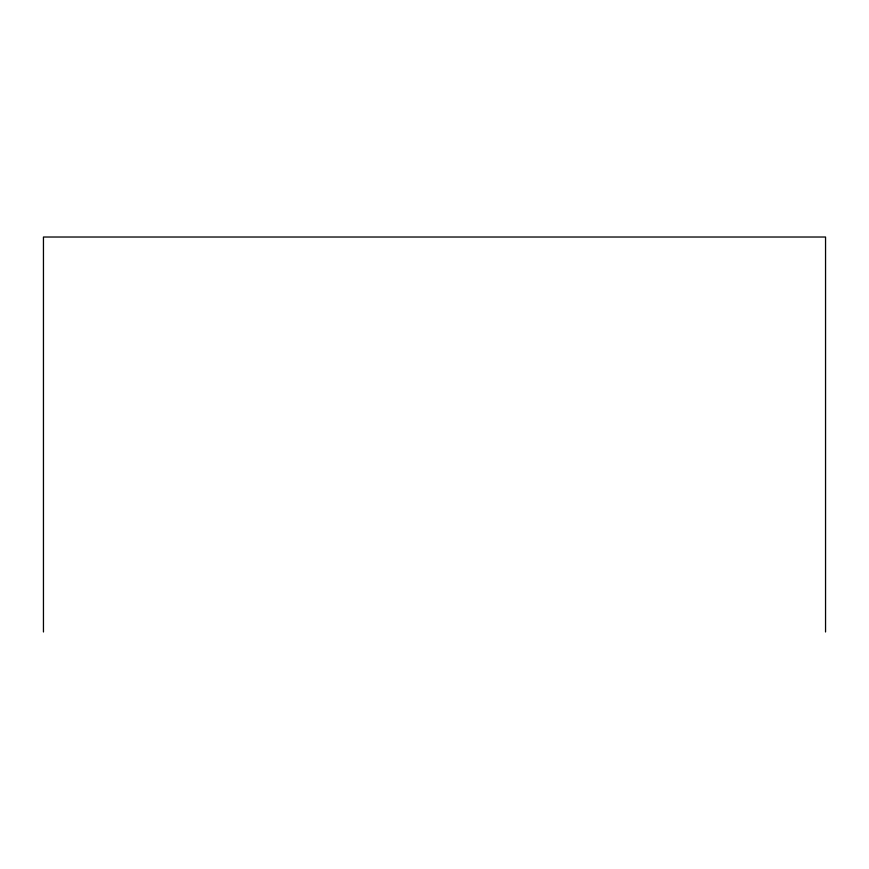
<?xml version="1.0" encoding="UTF-8"?>
<svg xmlns="http://www.w3.org/2000/svg" width="869" height="869" viewBox="0 0 869 869"><rect width="100%" height="100%" fill="white"/><g stroke="black" fill="none" stroke-linecap="round" stroke-linejoin="round"><path stroke-width="1.3" d="M825.55 631.98L825.55 237.02L43.45 237.02L43.45 631.98"/></g></svg>
